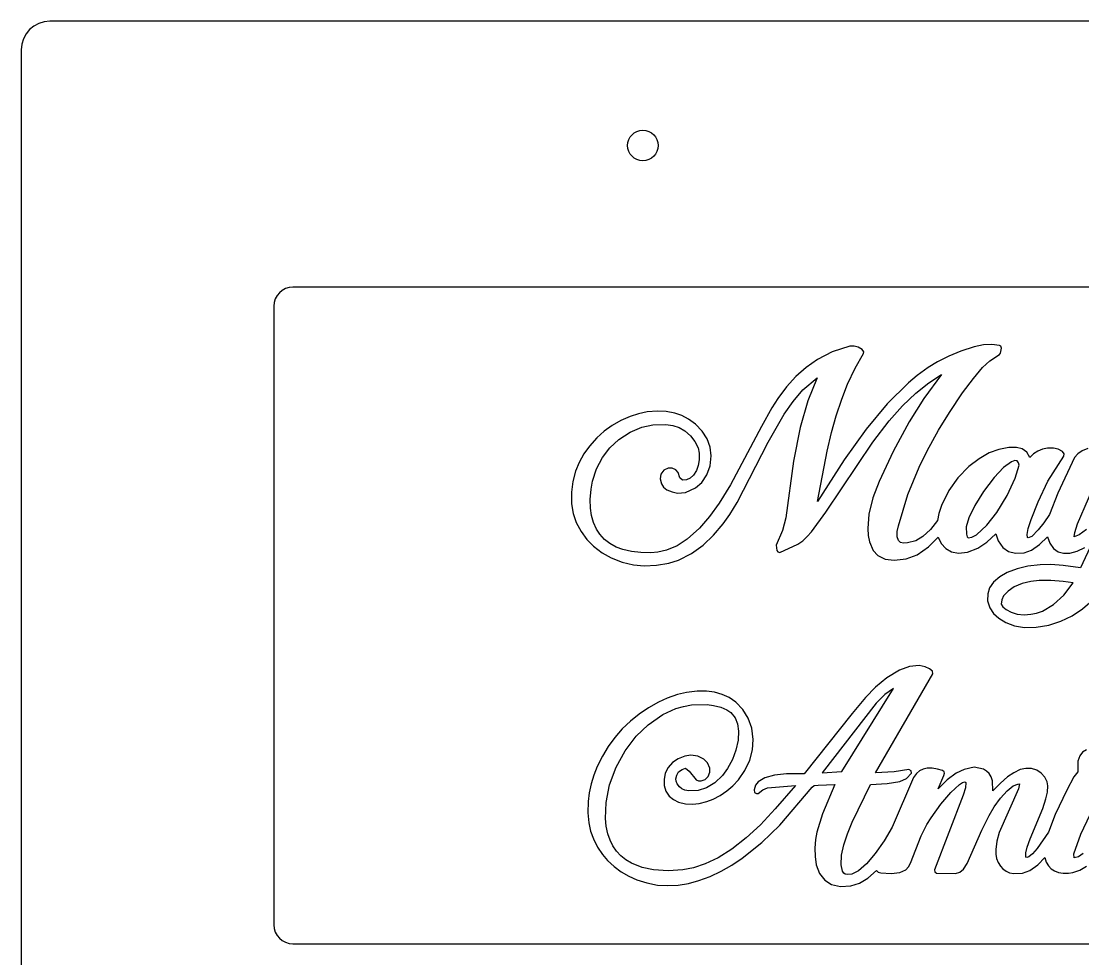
# Model space of a CAD drawing. Header units: millimetres. Extents: x 0 to 194, y 0 to 384.
# Drawn here: x 0 to 111, y 285.9 to 384 of the extents above; entities that cross this region are included whole.
import ezdxf

# ---------------------------------------------------------------- set-up
doc = ezdxf.new("R2010")
doc.units = ezdxf.units.MM
doc.layers.add('CUT_INNER', color=1, linetype='CONTINUOUS')
doc.layers.add('CUT_OUTER', color=1, linetype='CONTINUOUS')

msp = doc.modelspace()

# ---------------------------------------------------------------- linework, layer by layer
at = {"layer": 'CUT_INNER'}
msp.add_lwpolyline([(28.41, 287.485), (171.59, 287.485, 0.41421356), (173.59, 289.485), (173.59, 354.185, 0.41421356), (171.59, 356.185), (28.41, 356.185, 0.41421356), (26.41, 354.185), (26.41, 289.485, 0.41421356)], format="xyb", close=True, dxfattribs=at)
for points in [[(98.823, 330.3515), (98.903, 330.0705), (99.013, 329.9405), (99.414, 330.0185), (99.891, 330.2775), (100.953, 331.2655), (102.008, 332.6045), (103.087, 334.3695), (103.937, 336.1945), (104.342, 337.5405), (104.267, 337.8115), (104.126, 338.0065), (103.897, 338.0345), (103.534, 337.9095), (102.702, 337.2985), (101.726, 336.2535), (100.628, 334.8085), (99.721, 333.3525), (99.089, 332.0395), (98.805, 331.1085)], [(105.567, 321.9555), (106.172, 322.0815), (106.769, 322.2925), (107.94, 322.9745), (109.012, 323.9415), (109.994, 325.2475), (108.943, 325.4035), (107.661, 325.4945), (106.449, 325.5085), (105.565, 325.4005), (104.658, 325.1685), (103.829, 324.8135), (103.181, 324.3725), (102.72, 323.8785), (102.529, 323.4625), (102.475, 323.0135), (102.638, 322.7325), (102.972, 322.4465), (103.505, 322.1695), (104.149, 321.9835), (104.855, 321.9135)], [(83.7645, 305.3555), (85.8125, 305.5185), (91.1915, 314.2015), (90.2985, 313.5595), (89.4045, 312.6515)]]:
    msp.add_lwpolyline(points, close=True, dxfattribs=at)
msp.add_circle((65, 371), 1.6, dxfattribs=at)
at = {"layer": 'CUT_OUTER'}
msp.add_lwpolyline([(3, 0), (191, 0, 0.41421356), (194, 3), (194, 381, 0.41421356), (191, 384), (3, 384, 0.41421356), (0, 381), (0, 3, 0.41421356)], format="xyb", close=True, dxfattribs=at)
for points in [[(111.528, 339.3095), (110.929, 339.0495), (110.484, 338.7375), (110.131, 338.3445), (108.379, 334.6225), (107.531, 332.4055), (106.937, 331.5355), (106.337, 330.7995), (105.658, 330.1095), (105.302, 329.9425), (105.234, 330.0045), (105.197, 330.2865), (105.284, 330.9335), (105.585, 331.8775), (106.333, 333.7255), (107.36, 335.8925), (109.005, 338.4985), (109.047, 338.7455), (108.885, 338.9925), (108.417, 339.2355), (107.923, 339.3395), (107.318, 339.3375), (106.78, 339.2275), (106.289, 339.0295), (105.842, 338.7505), (105.468, 338.3455), (105.131, 338.9095), (104.667, 339.2495), (104.085, 339.4065), (103.265, 339.3985), (102.226, 339.2115), (101.222, 338.8395), (100.154, 338.2265), (99.071, 337.4045), (97.919, 336.2365), (96.975, 334.9205), (96.209, 333.3505), (95.942, 332.5175), (95.794, 331.7655), (95.07, 330.8405), (94.263, 330.0835), (93.528, 329.6485), (92.682, 329.4185), (92.239, 329.3995), (91.923, 329.4655), (91.718, 329.6735), (91.594, 330.0735), (91.6, 330.6015), (91.717, 331.1995), (92.712, 334.5035), (93.879, 337.3625), (94.711, 339.0425), (95.921, 341.2285), (97.05, 343.0755), (98.421, 345.1125), (99.564, 346.6355), (100.528, 347.7835), (101.286, 348.4685), (102.28, 349.1395), (102.401, 349.2775), (102.507, 349.7885), (102.424, 349.9965), (102.278, 350.0815), (101.496, 350.1905), (100.62, 350.1335), (99.653, 349.9345), (98.257, 349.4885), (97.003, 348.9725), (95.798, 348.3615), (94.819, 347.7605), (93.69, 346.9415), (92.776, 346.1685), (90.548, 343.9565), (88.341, 341.3125), (86.037, 338.1005), (83.264, 333.7495), (84.255, 339.0155), (84.718, 340.9785), (85.209, 342.7335), (85.789, 344.4715), (86.392, 346.0165), (87.203, 347.7125), (88.084, 349.2535), (88.11, 349.4285), (87.943, 349.6685), (87.519, 349.9155), (87.088, 350.0155), (86.639, 349.9995), (84.789, 349.4275), (83.243, 348.6155), (82.081, 347.7835), (81.007, 346.8205), (80.033, 345.7635), (79.108, 344.5435), (78.48, 343.5515), (77.396, 341.6165), (74.172, 335.5045), (72.977, 333.5765), (71.98, 332.1865), (70.917, 330.9745), (69.642, 329.8225), (68.594, 329.1275), (67.455, 328.6605), (66.581, 328.4645), (65.843, 328.3905), (64.784, 328.4035), (63.821, 328.5165), (62.922, 328.7245), (62.2, 328.9945), (61.557, 329.3495), (60.991, 329.7925), (60.509, 330.3215), (60.158, 330.8625), (59.836, 331.5725), (59.635, 332.2745), (59.522, 333.0735), (59.5, 333.9705), (59.577, 335.0385), (59.729, 335.8985), (60.148, 337.1805), (60.768, 338.3585), (61.552, 339.3835), (62.493, 340.2555), (63.671, 341.0125), (64.879, 341.5165), (66.055, 341.7725), (67.399, 341.8255), (68.146, 341.7155), (68.811, 341.4895), (69.401, 341.1475), (69.98, 340.6405), (70.435, 340.0455), (70.768, 339.3575), (70.879, 338.8205), (70.895, 338.1195), (70.798, 337.5155), (70.612, 336.9935), (70.294, 336.5005), (69.949, 336.1845), (69.551, 336.0165), (69.136, 335.9825), (68.881, 336.2485), (68.674, 336.7725), (68.453, 337.0555), (68.075, 337.2405), (67.652, 337.2485), (67.184, 337.0265), (66.873, 336.6205), (66.794, 336.1385), (66.939, 335.5915), (67.16, 335.2555), (67.513, 334.9765), (68.063, 334.7515), (68.622, 334.6355), (69.46, 334.7115), (70.509, 335.1985), (71.172, 335.7345), (71.705, 336.5545), (72.03, 337.4945), (72.147, 338.5505), (72.039, 339.4425), (71.71, 340.3205), (71.196, 341.1275), (70.503, 341.8435), (69.767, 342.3805), (69.075, 342.7405), (68.347, 342.9965), (67.453, 343.1665), (66.516, 343.2035), (65.438, 343.1195), (64.537, 342.9375), (63.658, 342.6525), (62.694, 342.2225), (61.795, 341.7065), (60.963, 341.1065), (60.194, 340.4185), (59.424, 339.5555), (58.839, 338.7275), (58.341, 337.8315), (57.958, 336.9185), (57.665, 335.8485), (57.532, 334.7455), (57.553, 333.5075), (57.723, 332.5015), (58.036, 331.5725), (58.535, 330.6225), (59.136, 329.7885), (59.841, 329.0675), (60.729, 328.3935), (61.697, 327.8535), (62.852, 327.4135), (64.014, 327.1395), (65.144, 327.0375), (66.437, 327.0955), (67.706, 327.3125), (68.714, 327.6285), (70.075, 328.3145), (71.297, 329.1815), (72.4, 330.2195), (73.388, 331.4055), (74.099, 332.4115), (74.846, 333.6465), (78.113, 339.9505), (79.773, 342.8905), (80.708, 344.2275), (81.732, 345.4515), (83.24, 346.7105), (82.264, 344.2915), (81.432, 341.4835), (80.738, 337.9885), (79.95, 332.0465), (79.591, 330.7085), (78.946, 329.2005), (78.992, 328.6375), (79.112, 328.4755), (79.337, 328.4305), (81.195, 329.3085), (81.714, 329.6555), (82.189, 330.0795), (82.62, 330.5805), (84.126, 332.6455), (89.059, 339.9505), (90.745, 342.1805), (92.155, 343.7735), (93.543, 345.1015), (94.884, 346.1825), (96.241, 347.0355), (94.361, 344.5165), (92.828, 342.0895), (91.162, 339.0025), (89.696, 335.8435), (89.032, 334.1285), (88.633, 332.4425), (88.514, 330.9235), (88.568, 330.1885), (88.704, 329.5195), (89.069, 328.6465), (89.57, 328.0945), (90.328, 327.7285), (91.293, 327.6105), (92.539, 327.7545), (93.666, 328.1835), (94.858, 329.0075), (95.891, 330.0155), (96.196, 329.3795), (96.686, 328.8355), (97.286, 328.4925), (97.988, 328.3585), (98.946, 328.4645), (100.008, 328.8725), (100.973, 329.4965), (101.913, 330.3795), (102.143, 329.6365), (102.655, 328.9315), (103.247, 328.5215), (103.974, 328.3335), (104.862, 328.3845), (105.636, 328.6635), (106.469, 329.2435), (107.293, 330.0605), (107.546, 329.4065), (107.942, 328.8455), (108.409, 328.5025), (108.98, 328.3365), (109.66, 328.3635), (110.408, 328.5725), (111.212, 328.9565)], [(111.374, 330.8185), (110.635, 330.2835), (110.085, 330.0495), (110.156, 330.5285), (110.449, 331.4215), (112.742, 336.7065)], [(112.023, 329.5025), (110.755, 326.8195), (108.937, 327.0675), (107.655, 327.1555), (106.53, 327.1355), (105.241, 326.9795), (104.139, 326.7205), (103.104, 326.3265), (102.317, 325.8715), (101.651, 325.3065), (101.245, 324.7115), (101.057, 324.0885), (101.049, 323.3515), (101.267, 322.6375), (101.664, 322.0395), (102.213, 321.5345), (102.938, 321.1045), (103.849, 320.7615), (104.887, 320.5835), (106.127, 320.6075), (107.455, 320.8355), (108.715, 321.2405), (109.873, 321.7955), (110.985, 322.5345), (111.963, 323.3965)], [(111.3725, 307.7915), (110.9725, 307.5205), (110.6895, 307.1645), (110.4955, 306.5915), (110.4795, 305.4855), (110.0755, 304.9555), (109.3325, 303.5505), (108.1275, 300.9965), (107.4045, 299.1575), (106.2275, 297.4595), (105.7405, 296.8915), (105.3725, 296.5895), (105.1595, 296.5095), (105.0425, 296.5435), (105.0455, 297.0115), (105.1795, 297.6075), (105.4835, 298.4755), (106.8065, 301.6405), (107.1465, 302.6635), (107.2935, 303.3405), (107.3375, 304.0225), (107.2655, 304.4375), (107.0245, 304.9105), (106.6415, 305.3295), (106.1835, 305.6365), (105.6265, 305.8165), (105.0395, 305.8375), (104.4575, 305.7035), (103.8005, 305.3825), (103.1435, 304.9405), (102.3955, 304.2995), (101.5855, 303.4885), (101.5435, 304.5475), (101.4125, 304.9645), (101.2115, 305.2985), (100.9415, 305.5575), (100.6075, 305.7445), (99.6475, 305.9545), (98.5845, 305.7335), (97.7555, 305.3435), (96.8045, 304.6475), (95.8625, 303.6795), (96.4595, 305.0835), (96.5235, 305.3185), (96.4915, 305.4915), (96.3405, 305.6295), (95.8085, 305.7705), (95.2535, 305.8475), (94.7395, 305.8415), (94.3095, 305.7595), (93.9375, 305.5745), (93.6265, 305.3015), (93.3105, 304.8715), (91.0735, 299.6745), (90.2425, 298.2525), (89.3065, 296.9145), (88.3835, 295.8455), (87.5575, 295.1085), (86.8455, 294.7855), (86.4175, 294.7385), (86.1655, 294.7765), (86.0005, 294.8815), (85.8685, 295.0825), (85.7235, 295.7395), (85.7765, 296.7505), (86.0035, 297.8415), (86.3815, 298.9735), (86.8815, 300.2015), (88.7945, 304.1385), (90.5495, 304.2415), (91.8745, 304.4635), (92.5495, 304.7645), (93.0905, 305.3285), (93.0545, 305.5865), (92.8005, 305.7195), (91.2755, 305.4815), (89.3375, 305.3855), (95.3125, 315.7255), (95.2945, 316.0105), (94.9755, 316.2675), (94.5095, 316.4695), (93.8775, 316.5835), (92.8955, 316.4975), (91.8475, 316.1035), (90.5235, 315.3085), (89.3285, 314.3315), (88.2845, 313.2585), (86.8855, 311.5915), (81.8755, 305.2795), (80.0075, 305.2655), (78.7525, 305.1355), (77.7555, 304.8565), (77.0625, 304.4445), (76.7785, 304.0645), (76.6325, 303.5895), (76.6685, 303.3285), (76.8845, 303.1915), (77.0565, 303.2215), (77.5575, 303.5885), (78.0315, 303.8045), (80.9425, 304.0415), (78.8415, 301.5925), (77.2835, 299.9205), (75.8125, 298.5625), (74.2935, 297.3835), (72.8585, 296.4935), (71.5205, 295.8425), (70.2905, 295.4275), (69.1625, 295.2075), (67.6605, 295.1205), (66.1215, 295.2265), (64.9215, 295.4775), (63.8115, 295.9145), (63.2095, 296.2735), (62.6885, 296.6955), (62.2405, 297.1795), (61.8665, 297.7215), (61.5645, 298.3215), (61.3335, 298.9825), (61.1565, 299.8035), (61.0775, 300.5765), (61.1455, 302.2845), (61.5255, 304.1315), (62.2075, 305.9725), (63.1405, 307.6725), (64.3075, 309.1975), (65.5435, 310.3875), (67.0805, 311.4565), (68.4495, 312.0945), (69.2455, 312.3275), (70.0695, 312.4745), (71.7075, 312.5155), (72.4025, 312.4295), (73.1375, 312.2415), (73.7665, 311.9645), (74.2015, 311.6715), (74.6425, 311.1285), (74.8845, 310.5025), (74.9945, 309.7135), (74.9625, 308.7755), (74.7375, 307.7565), (74.3775, 306.7775), (73.8605, 305.8265), (73.3165, 305.0895), (72.5165, 304.3315), (71.6605, 303.7985), (70.7745, 303.5385), (69.7945, 303.4965), (69.3755, 303.5725), (69.0575, 303.7075), (68.8245, 303.9015), (68.5955, 304.2115), (68.4835, 304.4855), (68.4565, 304.7495), (68.5405, 305.1175), (68.7305, 305.4585), (69.1075, 305.7315), (69.4725, 305.8595), (69.8575, 305.5515), (70.5705, 304.6435), (70.8105, 304.5475), (71.0985, 304.5415), (71.5085, 304.6855), (71.8395, 305.0005), (72.0145, 305.4255), (71.9985, 305.8495), (71.7655, 306.4105), (71.3705, 306.8135), (70.7315, 307.1005), (70.0245, 307.2095), (69.3835, 307.1305), (68.6965, 306.8265), (68.1095, 306.4375), (67.6405, 305.9255), (67.3455, 305.3205), (67.2115, 304.6765), (67.2335, 304.0325), (67.4175, 303.4515), (67.7445, 302.9325), (68.1915, 302.5655), (68.7405, 302.3045), (69.4685, 302.1375), (70.1785, 302.1095), (70.8865, 302.1785), (71.6715, 302.3645), (72.3555, 302.6235), (73.0955, 303.0065), (73.7845, 303.4725), (74.4215, 304.0195), (74.9945, 304.6415), (75.6665, 305.6185), (76.1795, 306.7125), (76.4585, 307.7755), (76.5415, 308.8495), (76.3865, 310.0405), (76.0235, 311.0745), (75.4615, 311.9925), (74.7155, 312.7605), (74.0165, 313.2345), (73.2945, 313.5705), (72.5035, 313.7945), (71.6395, 313.9035), (70.6625, 313.8985), (69.5455, 313.7655), (68.6145, 313.5515), (67.5235, 313.1775), (66.6185, 312.7615), (65.5865, 312.1805), (64.6145, 311.5185), (63.7035, 310.7775), (62.8525, 309.9565), (62.0755, 309.0675), (61.3805, 308.1225), (60.7635, 307.1125), (60.2265, 306.0445), (59.8595, 305.1305), (59.5765, 304.2065), (59.3815, 303.2835), (59.2725, 302.3555), (59.2465, 301.1735), (59.3455, 300.1255), (59.5375, 299.2725), (59.8285, 298.4615), (60.2655, 297.6025), (60.7905, 296.8185), (61.3115, 296.2055), (61.9875, 295.5755), (62.7285, 295.0265), (63.5255, 294.5615), (64.3795, 294.1795), (65.3985, 293.8525), (66.5445, 293.6335), (67.5725, 293.5715), (68.6805, 293.6295), (69.7725, 293.8035), (70.8495, 294.0935), (72.0275, 294.5335), (73.1755, 295.0745), (74.2925, 295.7155), (75.3725, 296.4375), (77.4245, 298.0965), (79.3105, 299.9005), (82.7055, 303.8675), (82.8995, 304.0475), (83.3335, 304.0875), (85.0615, 304.1675), (83.7705, 301.0745), (83.1835, 299.1515), (83.0505, 298.3845), (82.9905, 297.4925), (83.0185, 296.6115), (83.1355, 295.7525), (83.4845, 294.8245), (84.0325, 294.1335), (84.7325, 293.6815), (85.6625, 293.4795), (86.7355, 293.5375), (87.6375, 293.8185), (88.5235, 294.3555), (89.4315, 295.1485), (89.6105, 294.9885), (89.8705, 294.8925), (90.9465, 294.8265), (91.8815, 294.9335), (92.4835, 295.2185), (92.7595, 295.5215), (92.9895, 295.9205), (94.1015, 298.7895), (94.6925, 299.9565), (95.1335, 300.6495), (96.1655, 302.0825), (97.2145, 303.3295), (98.0955, 304.1585), (98.4295, 304.3635), (98.6825, 304.4395), (98.7705, 304.3565), (98.7375, 303.8115), (98.4815, 303.0445), (95.4955, 295.2345), (95.5245, 295.0105), (95.6995, 294.8705), (97.6795, 294.8445), (98.1365, 294.9945), (98.5115, 295.2915), (98.9205, 295.9025), (100.4525, 299.3765), (101.2075, 300.8955), (101.7475, 301.8135), (102.4105, 302.7335), (103.0845, 303.4755), (103.7105, 303.9995), (104.2085, 304.2005), (104.3705, 304.2025), (104.2715, 303.7105), (102.2695, 299.1255), (102.0025, 298.2275), (101.8905, 297.3525), (101.9005, 296.8675), (101.9935, 296.3955), (102.1485, 296.0015), (102.4015, 295.5905), (102.6535, 295.3125), (102.9955, 295.0695), (103.3415, 294.9235), (103.7745, 294.8355), (104.6895, 294.8855), (105.4685, 295.1645), (106.2855, 295.7445), (107.0325, 296.5065), (107.1865, 296.0135), (107.3995, 295.6445), (107.6865, 295.3395), (108.0425, 295.1085), (108.4565, 294.9545), (108.9355, 294.8725), (109.4965, 294.8675), (109.9695, 294.9415), (110.6775, 295.1895), (111.3775, 295.5905)], [(111.0555, 296.9385), (110.5375, 296.5865), (110.1125, 296.4795), (110.0605, 296.8955), (110.8065, 298.9715), (113.7555, 305.1965)]]:
    msp.add_lwpolyline(points, dxfattribs=at)

doc.saveas('drawing.dxf')
